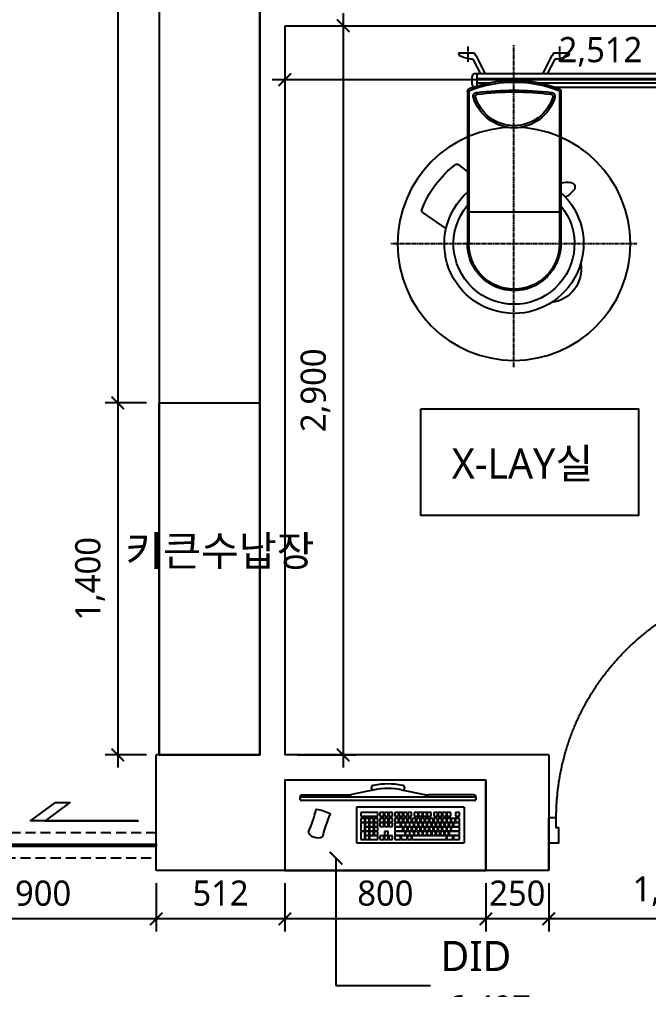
# Model space of a CAD drawing. Header units: metres. Extents: x 11578468 to 47831421, y -58341524 to -14256839.
# Drawn here: x 23879510 to 23882013, y -29089526 to -29085667 of the extents above; entities that cross this region are included whole.
import ezdxf

# ---------------------------------------------------------------- set-up
doc = ezdxf.new("R2010")
doc.units = ezdxf.units.M
doc.header["$LTSCALE"] = 50
doc.header["$MEASUREMENT"] = 0
for name, pattern in [('CENTER2', [28.575, 19.05, -3.175, 3.175, -3.175]), ('CENTERX2', [4, 2.5, -0.5, 0.5, -0.5]), ('DH-HID2', [1.2, 0.8, -0.4])]:
    doc.linetypes.add(name, pattern=pattern)
doc.layers.get('0').update_dxf_attribs({"linetype": 'CONTINUOUS'})
doc.layers.get('DEFPOINTS').update_dxf_attribs({"linetype": 'CONTINUOUS'})
for name, color, linetype in [('CO-DOOR', 8, 'CONTINUOUS'), ('TEX', 7, 'CONTINUOUS'), ('wall', 3, 'CONTINUOUS'), ('WIN', 4, 'CONTINUOUS'), ('家具', 251, 'CONTINUOUS'), ('가구', 6, 'CONTINUOUS')]:
    doc.layers.add(name, color=color, linetype=linetype)
doc.layers.add('wall2', color=3, linetype='CONTINUOUS', lineweight=25)
doc.styles.add('HY 울릉도 L', font='malgun.ttf')
doc.styles.add('JT1', font='malgun.ttf')
doc.dimstyles.new('사본 50', dxfattribs={"dimscale": 50, "dimtxt": 2, "dimasz": 1, "dimexe": 1, "dimexo": 1, "dimgap": 1, "dimtad": 1, "dimdec": 0, "dimrnd": 0.05, "dimdsep": 46, "dimlunit": 6, "dimtxsty": 'HY 울릉도 L', "dimblk": 'ARCHTICK', "dimcen": 2.5, "dimdle": 1, "dimclrd": 133, "dimclre": 133, "dimclrt": 30, "dimadec": 0, "dimazin": 0, "dimtfac": 1, "dimtdec": 0, "dimtix": 1, "dimtmove": 2, "dimatfit": 3, "dimldrblk": 'ARCHTICK', "dimfxl": 1, "dimlwd": -1, "dimlwe": -1, "dimarcsym": 0})

# ---------------------------------------------------------------- blocks, each defined once
blk = doc.blocks.new('CT机')
at = {"layer": '家具', "color": 8, "linetype": 'CENTERX2', "ltscale": 0.01}
for p, q in [((10140.4, 1063.6), (10140.4, 2486.8)), ((9937.4, 2413), (9937.4, 2480.3)), ((10343.3, 2413), (10343.3, 2480.3)), ((9595.3, 1608.1), (10684.3, 1608.1))]:
    blk.add_line(p, q, dxfattribs=at)
at = {"layer": '家具'}
for p, q in [((9895.5, 2450.6), (9965.4, 2450.6)), ((9895.5, 2450.6), (9901.5, 2439.1)), ((9965.4, 2450.6), (9971, 2439.7)), ((10309.7, 2439.7), (10315.3, 2450.6)), ((10315.3, 2450.6), (10385.2, 2450.6)), ((10379.2, 2439.1), (10385.2, 2450.6)), ((9961, 2421.3), (9993.2, 2359.2)), ((9971, 2439.7), (9971.1, 2439.7)), ((10012.9, 2359.2), (9971.1, 2439.7)), ((10309.6, 2439.7), (10267.8, 2359.2)), ((10287.5, 2359.2), (10319.7, 2421.3)), ((10309.6, 2439.7), (10309.7, 2439.7)), ((8723.7, 2003.3), (8892, 2399.9)), ((9207.7, 2359.2), (10318, 2359.2)), ((10305.2, 2359.2), (10305.2, 2305.5)), ((10305.2, 2320.1), (10249, 2320.1)), ((9957.4, 2299.8), (9300.3, 2299.8)), ((9933.3, 2281.3), (9933.3, 1608.1)), ((10346.4, 2281.3), (10346.4, 1608.1)), ((9370.4, 2196.8), (9202, 1800.2)), ((10346.3, 1928.3), (10385, 1958.8)), ((9939.5, 1748.1), (10340.2, 1748.1)), ((10544.5, 1747.1), (10439.8, 1674.7))]:
    blk.add_line(p, q, dxfattribs=at)
at = {"layer": '家具', "color": 251}
for p, q in [((10305.2, 2338.9), (9243.7, 2338.9)), ((10030.7, 2320.1), (9272.7, 2320.1)), ((9939.5, 2281.3), (9939.5, 1608.1)), ((10340.2, 2281.3), (10340.2, 1608.1))]:
    blk.add_line(p, q, dxfattribs=at)
at = {"layer": '家具'}
for centre, major_axis, start_param, end_param in [((8933, 2382.5), (-31.5, -31.5), 3.926034, 5.096361), ((8930, 1824.4), (-426.1, -426.1), 3.129187, 3.921943), ((9905.9, 2441.3), (-3.5, -3.5), -0.306742, 0.410644), ((9976.6, 2621), (-140, 140), 1.981441, 2.25755), ((9956.6, 2419), (-3.5, -3.5), 2.834851, 3.828347), ((10324.1, 2419), (-3.5, 3.5), 5.596431, 6.589927), ((10304.1, 2621), (-140, -140), 0.884042, 1.160152), ((10374.8, 2441.3), (-3.5, 3.5), 2.730948, 3.448334), ((9004.8, 2339), (-34, 34), 5.808719, 6.728091), ((9066.7, 2146.2), (-177.2, -177.2), 3.758531, 4.237682), ((9026.3, 2051.3), (-248.7, 248.7), 4.931336, 5.261387), ((10317.9, 2354.6), (-3.24, -3.24), 2.672465, 3.900286), ((9066.6, 2146.3), (-177.2, 177.2), 4.384245, 4.863395), ((10139.8, 1782.8), (-387.7, -387.7), 3.563968, 4.300302), ((10226.9, 2329.5), (-70, -70), 2.084765, 2.627624), ((9947.5, 2281.3), (-10.1, 10.1), 6.065564, 7.070619), ((9976.8, 2260.2), (-12.4, 12.4), 5.623702, 7.354527), ((10139.8, 845), (-1019.7, -1019.7), 3.812134, 4.041848), ((10139.8, 984.2), (-916, -916), 3.800644, 4.053337), ((10302.9, 2260.2), (-12.4, 12.4), 3.641048, 5.371872), ((10318.5, 2304), (-2.8, -2.8), 1.411055, 2.084755), ((10332.1, 2281.3), (-10.1, 10.1), 3.924955, 5.329229), ((9248.3, 2235.7), (-34, -34), 1.893836, 2.813207), ((9329.4, 2214.2), (-31.5, -31.5), 1.954769, 3.125097), ((10139.8, 2308.1), (-132.6, 132.6), 1.071298, 3.641091), ((9977.7, 2260.3), (-6.4, -6.4), 4.053337, 5.784262), ((10139.8, 2308), (-125.9, 125.9), 1.071873, 3.640516), ((10301.9, 2260.3), (-6.4, 6.4), 3.640516, 5.371441), ((9040.1, 2083.7), (-117.9, -117.9), -1.125128, 1.893073), ((10140.4, 1608.1), (-364, 364), 0.785398, 7.068583), ((8764.6, 1985.9), (-31.5, -31.5), -1.186824, 0.286236), ((9863.5, 4023.4), (-1668.4, 1668.4), 1.861532, 2.048005), ((10391.1, 1950.8), (-7.07, 7.07), 4.865147, 6.152286), ((10139.8, 1608.1), (-307.6, 307.6), 4.280378, 4.865147), ((9890.2, 1858.9), (-13.7, 13.7), 0.268823, 1.052289), ((9889.5, 1857.3), (-12.9, -12.9), -0.595835, 0.009098), ((9894.9, 1854), (-18.4, -18.4), 4.175297, 4.905165), ((10026.7, 1985), (-145.5, -145.5), -0.031593, 0.193767), ((9904.6, 1783.2), (-68.8, -68.8), 3.627228, 4.093164), ((10140.4, 1608.1), (-297.7, -77.7), -1.088128, 3.723453), ((9161.1, 1817.6), (-31.5, -31.5), 0.481709, 1.954769), ((10140.4, 1608.1), (-189, -189), -1.470299, 3.047153), ((10538.5, 1755.2), (-7.07, 7.07), 2.99324, 4.280378), ((10139.8, 1608.1), (-146, 146), 0.785398, 3.926991), ((9992.5, 1497), (-105.6, 105.6), 0.622062, 2.23845)]:
    blk.add_ellipse(centre, major_axis=major_axis, ratio=1, start_param=start_param, end_param=end_param, dxfattribs=at)
at = {"layer": '家具', "color": 251}
for centre, major_axis, start_param, end_param in [((10139.8, 1781.2), (-383.2, -383.2), 3.685255, 4.168727), ((9944.6, 2281.3), (-3.59, 3.59), 5.868761, 7.068207), ((10142.2, 1772.9), (-389.3, -389.3), 4.169327, 4.297818), ((10137.5, 1772.9), (-389.3, 389.3), 5.126958, 5.255453), ((10335.1, 2281.3), (-3.59, -3.59), 2.356571, 3.556017), ((10139.8, 1608.1), (-141.7, -141.7), -0.785398, 2.356194)]:
    blk.add_ellipse(centre, major_axis=major_axis, ratio=1, start_param=start_param, end_param=end_param, dxfattribs=at)
at = {"layer": '家具'}
for points, knots in [([(8959.5, 2355.1), (8951.9, 2333.7), (8937.6, 2293.4), (8917.3, 2236.2), (8899.4, 2185.6), (8888.1, 2154), (8882.9, 2139.3)], [0, 0, 0, 0, 68.626498, 129.641678, 183.841932, 231.31563, 231.31563, 231.31563, 231.31563]), ([(8801.3, 2186.2), (8802.3, 2189.2), (8804.4, 2195.3), (8807.3, 2200.9), (8808.8, 2203.8)], [0, 0, 0, 0, 9.665258, 19.331666, 19.331666, 19.331666, 19.331666]), ([(9189.3, 2009.2), (9196.3, 2023.3), (9211.3, 2053.5), (9235.3, 2101.8), (9262.3, 2156), (9281.3, 2194.2), (9291.3, 2214.2)], [0, 0, 0, 0, 47.690633, 102.195027, 163.378696, 231.31563, 231.31563, 231.31563, 231.31563])]:
    blk.add_open_spline(points, degree=3, knots=knots, dxfattribs=at)
blk = doc.blocks.new('374982739')
for p, q in [((23848116.6, -29101169.4), (23848116.6, -29101169.4)), ((23848116.6, -29101169.4), (23848125.6, -29101169.4)), ((23848107.6, -29101178.4), (23848107.6, -29101356.3)), ((23848130.1, -29101173.9), (23848130.1, -29101864.9)), ((23848156.4, -29101216.2), (23848298.1, -29101216.2)), ((23848156.4, -29101216.2), (23848156.4, -29101644.8)), ((23848177.1, -29101235.2), (23848177.1, -29101250.4)), ((23848192.2, -29101235.2), (23848177.1, -29101235.2)), ((23848192.2, -29101250.4), (23848192.2, -29101235.2)), ((23848200.9, -29101235.2), (23848200.9, -29101250.4)), ((23848216, -29101235.2), (23848200.9, -29101235.2)), ((23848216, -29101250.4), (23848216, -29101235.2)), ((23848218.2, -29101235.2), (23848218.2, -29101259)), ((23848233.3, -29101235.2), (23848218.2, -29101235.2)), ((23848233.3, -29101259), (23848233.3, -29101235.2)), ((23848235.5, -29101235.2), (23848235.5, -29101267.7)), ((23848250.7, -29101235.2), (23848235.5, -29101235.2)), ((23848250.7, -29101267.7), (23848250.7, -29101235.2)), ((23848252.8, -29101235.2), (23848252.8, -29101276.4)), ((23848268, -29101235.2), (23848252.8, -29101235.2)), ((23848268, -29101276.4), (23848268, -29101235.2)), ((23848270.1, -29101235.2), (23848270.1, -29101259)), ((23848285.3, -29101235.2), (23848270.1, -29101235.2)), ((23848285.3, -29101259), (23848285.3, -29101235.2)), ((23848298.1, -29101644.8), (23848298.1, -29101216.2)), ((23848177.1, -29101250.4), (23848192.2, -29101250.4)), ((23848177.1, -29101269.9), (23848177.1, -29101285)), ((23848192.2, -29101269.9), (23848177.1, -29101269.9)), ((23848177.1, -29101285), (23848192.2, -29101285)), ((23848192.2, -29101285), (23848192.2, -29101269.9)), ((23848200.9, -29101250.4), (23848216, -29101250.4)), ((23848216, -29101252.6), (23848200.9, -29101252.6)), ((23848200.9, -29101252.6), (23848200.9, -29101267.7)), ((23848200.9, -29101267.7), (23848216, -29101267.7)), ((23848216, -29101269.9), (23848200.9, -29101269.9)), ((23848200.9, -29101269.9), (23848200.9, -29101285)), ((23848200.9, -29101285), (23848216, -29101285)), ((23848216, -29101267.7), (23848216, -29101252.6)), ((23848216, -29101285), (23848216, -29101269.9)), ((23848218.2, -29101259), (23848233.3, -29101259)), ((23848218.2, -29101261.2), (23848218.2, -29101276.4)), ((23848233.3, -29101261.2), (23848218.2, -29101261.2)), ((23848218.2, -29101276.4), (23848233.3, -29101276.4)), ((23848218.2, -29101278.5), (23848218.2, -29101293.7)), ((23848233.3, -29101278.5), (23848218.2, -29101278.5)), ((23848233.3, -29101276.4), (23848233.3, -29101261.2)), ((23848233.3, -29101293.7), (23848233.3, -29101278.5)), ((23848235.5, -29101267.7), (23848250.7, -29101267.7)), ((23848235.5, -29101269.9), (23848235.5, -29101285)), ((23848250.7, -29101269.9), (23848235.5, -29101269.9)), ((23848235.5, -29101285), (23848250.7, -29101285)), ((23848250.7, -29101285), (23848250.7, -29101269.9)), ((23848252.8, -29101276.4), (23848268, -29101276.4)), ((23848252.8, -29101278.5), (23848252.8, -29101293.7)), ((23848268, -29101278.5), (23848252.8, -29101278.5)), ((23848268, -29101293.7), (23848268, -29101278.5)), ((23848270.1, -29101259), (23848285.3, -29101259)), ((23848270.1, -29101261.2), (23848270.1, -29101285)), ((23848285.3, -29101261.2), (23848270.1, -29101261.2)), ((23848270.1, -29101285), (23848285.3, -29101285)), ((23848285.3, -29101285), (23848285.3, -29101261.2)), ((23848177.1, -29101287.2), (23848177.1, -29101302.3)), ((23848192.2, -29101287.2), (23848177.1, -29101287.2)), ((23848177.1, -29101302.3), (23848192.2, -29101302.3)), ((23848177.1, -29101304.5), (23848177.1, -29101319.6)), ((23848192.2, -29101304.5), (23848177.1, -29101304.5)), ((23848177.1, -29101319.6), (23848192.2, -29101319.6)), ((23848177.1, -29101321.8), (23848177.1, -29101337)), ((23848192.2, -29101321.8), (23848177.1, -29101321.8)), ((23848192.2, -29101302.3), (23848192.2, -29101287.2)), ((23848192.2, -29101319.6), (23848192.2, -29101304.5)), ((23848192.2, -29101337), (23848192.2, -29101321.8)), ((23848200.9, -29101287.2), (23848200.9, -29101302.3)), ((23848216, -29101287.2), (23848200.9, -29101287.2)), ((23848200.9, -29101302.3), (23848216, -29101302.3)), ((23848216, -29101304.5), (23848200.9, -29101304.5)), ((23848200.9, -29101304.5), (23848200.9, -29101319.6)), ((23848200.9, -29101319.6), (23848216, -29101319.6)), ((23848216, -29101321.8), (23848200.9, -29101321.8)), ((23848200.9, -29101321.8), (23848200.9, -29101337)), ((23848216, -29101302.3), (23848216, -29101287.2)), ((23848216, -29101319.6), (23848216, -29101304.5)), ((23848216, -29101337), (23848216, -29101321.8)), ((23848218.2, -29101293.7), (23848233.3, -29101293.7)), ((23848218.2, -29101295.8), (23848218.2, -29101311)), ((23848233.3, -29101295.8), (23848218.2, -29101295.8)), ((23848218.2, -29101311), (23848233.3, -29101311)), ((23848218.2, -29101313.2), (23848218.2, -29101328.3)), ((23848233.3, -29101313.2), (23848218.2, -29101313.2)), ((23848233.3, -29101311), (23848233.3, -29101295.8)), ((23848233.3, -29101328.3), (23848233.3, -29101313.2)), ((23848235.5, -29101287.2), (23848235.5, -29101302.3)), ((23848250.7, -29101287.2), (23848235.5, -29101287.2)), ((23848235.5, -29101302.3), (23848250.7, -29101302.3)), ((23848250.7, -29101304.5), (23848235.5, -29101304.5)), ((23848235.5, -29101304.5), (23848235.5, -29101319.6)), ((23848235.5, -29101319.6), (23848250.7, -29101319.6)), ((23848250.7, -29101321.8), (23848235.5, -29101321.8)), ((23848235.5, -29101321.8), (23848235.5, -29101337)), ((23848250.7, -29101302.3), (23848250.7, -29101287.2)), ((23848250.7, -29101319.6), (23848250.7, -29101304.5)), ((23848250.7, -29101337), (23848250.7, -29101321.8)), ((23848252.8, -29101293.7), (23848268, -29101293.7)), ((23848252.8, -29101295.8), (23848252.8, -29101311)), ((23848268, -29101295.8), (23848252.8, -29101295.8)), ((23848252.8, -29101311), (23848268, -29101311)), ((23848252.8, -29101313.2), (23848252.8, -29101328.3)), ((23848268, -29101313.2), (23848252.8, -29101313.2)), ((23848268, -29101311), (23848268, -29101295.8)), ((23848268, -29101328.3), (23848268, -29101313.2)), ((23848270.1, -29101287.2), (23848270.1, -29101423.5)), ((23848285.3, -29101287.2), (23848270.1, -29101287.2)), ((23848285.3, -29101423.5), (23848285.3, -29101287.2)), ((23848177.1, -29101337), (23848192.2, -29101337)), ((23848177.1, -29101347.8), (23848177.1, -29101362.9)), ((23848192.2, -29101347.8), (23848177.1, -29101347.8)), ((23848177.1, -29101362.9), (23848192.2, -29101362.9)), ((23848192.2, -29101362.9), (23848192.2, -29101347.8)), ((23848200.9, -29101337), (23848216, -29101337)), ((23848200.9, -29101339.1), (23848200.9, -29101354.3)), ((23848216, -29101339.1), (23848200.9, -29101339.1)), ((23848200.9, -29101354.3), (23848216, -29101354.3)), ((23848200.9, -29101356.4), (23848200.9, -29101371.6)), ((23848216, -29101356.4), (23848200.9, -29101356.4)), ((23848216, -29101354.3), (23848216, -29101339.1)), ((23848216, -29101371.6), (23848216, -29101356.4)), ((23848218.2, -29101328.3), (23848233.3, -29101328.3)), ((23848218.2, -29101330.5), (23848218.2, -29101345.6)), ((23848233.3, -29101330.5), (23848218.2, -29101330.5)), ((23848218.2, -29101345.6), (23848233.3, -29101345.6)), ((23848233.3, -29101347.8), (23848218.2, -29101347.8)), ((23848218.2, -29101347.8), (23848218.2, -29101362.9)), ((23848218.2, -29101362.9), (23848233.3, -29101362.9)), ((23848233.3, -29101345.6), (23848233.3, -29101330.5)), ((23848233.3, -29101362.9), (23848233.3, -29101347.8)), ((23848235.5, -29101337), (23848250.7, -29101337)), ((23848235.5, -29101339.1), (23848235.5, -29101354.3)), ((23848250.7, -29101339.1), (23848235.5, -29101339.1)), ((23848235.5, -29101354.3), (23848250.7, -29101354.3)), ((23848235.5, -29101356.4), (23848235.5, -29101371.6)), ((23848250.7, -29101356.4), (23848235.5, -29101356.4)), ((23848250.7, -29101354.3), (23848250.7, -29101339.1)), ((23848250.7, -29101371.6), (23848250.7, -29101356.4)), ((23848252.8, -29101328.3), (23848268, -29101328.3)), ((23848252.8, -29101330.5), (23848252.8, -29101345.6)), ((23848268, -29101330.5), (23848252.8, -29101330.5)), ((23848252.8, -29101345.6), (23848268, -29101345.6)), ((23848252.8, -29101347.8), (23848252.8, -29101362.9)), ((23848268, -29101347.8), (23848252.8, -29101347.8)), ((23848252.8, -29101362.9), (23848268, -29101362.9)), ((23848268, -29101345.6), (23848268, -29101330.5)), ((23848268, -29101362.9), (23848268, -29101347.8)), ((23848087.2, -29101465.3), (23848105.8, -29101374.3)), ((23848177.1, -29101365.1), (23848177.1, -29101380.3)), ((23848192.2, -29101365.1), (23848177.1, -29101365.1)), ((23848177.1, -29101380.3), (23848192.2, -29101380.3)), ((23848192.2, -29101382.4), (23848177.1, -29101382.4)), ((23848177.1, -29101382.4), (23848177.1, -29101397.6)), ((23848177.1, -29101397.6), (23848192.2, -29101397.6)), ((23848177.1, -29101399.7), (23848177.1, -29101414.9)), ((23848192.2, -29101399.7), (23848177.1, -29101399.7)), ((23848192.2, -29101380.3), (23848192.2, -29101365.1)), ((23848192.2, -29101397.6), (23848192.2, -29101382.4)), ((23848192.2, -29101414.9), (23848192.2, -29101399.7)), ((23848200.9, -29101371.6), (23848216, -29101371.6)), ((23848200.9, -29101373.8), (23848200.9, -29101388.9)), ((23848216, -29101373.8), (23848200.9, -29101373.8)), ((23848200.9, -29101388.9), (23848216, -29101388.9)), ((23848200.9, -29101391.1), (23848200.9, -29101406.2)), ((23848216, -29101391.1), (23848200.9, -29101391.1)), ((23848216, -29101388.9), (23848216, -29101373.8)), ((23848216, -29101406.2), (23848216, -29101391.1)), ((23848218.2, -29101365.1), (23848218.2, -29101380.3)), ((23848233.3, -29101365.1), (23848218.2, -29101365.1)), ((23848218.2, -29101380.3), (23848233.3, -29101380.3)), ((23848233.3, -29101382.4), (23848218.2, -29101382.4)), ((23848218.2, -29101382.4), (23848218.2, -29101397.6)), ((23848218.2, -29101397.6), (23848233.3, -29101397.6)), ((23848218.2, -29101399.7), (23848218.2, -29101414.9)), ((23848233.3, -29101399.7), (23848218.2, -29101399.7)), ((23848233.3, -29101380.3), (23848233.3, -29101365.1)), ((23848233.3, -29101397.6), (23848233.3, -29101382.4)), ((23848233.3, -29101414.9), (23848233.3, -29101399.7)), ((23848235.5, -29101371.6), (23848250.7, -29101371.6)), ((23848235.5, -29101373.8), (23848235.5, -29101388.9)), ((23848250.7, -29101373.8), (23848235.5, -29101373.8)), ((23848235.5, -29101388.9), (23848250.7, -29101388.9)), ((23848250.7, -29101391.1), (23848235.5, -29101391.1)), ((23848235.5, -29101391.1), (23848235.5, -29101406.2)), ((23848250.7, -29101388.9), (23848250.7, -29101373.8)), ((23848250.7, -29101406.2), (23848250.7, -29101391.1)), ((23848252.8, -29101365.1), (23848252.8, -29101380.3)), ((23848268, -29101365.1), (23848252.8, -29101365.1)), ((23848252.8, -29101380.3), (23848268, -29101380.3)), ((23848252.8, -29101382.4), (23848252.8, -29101397.6)), ((23848268, -29101382.4), (23848252.8, -29101382.4)), ((23848252.8, -29101397.6), (23848268, -29101397.6)), ((23848268, -29101399.7), (23848252.8, -29101399.7)), ((23848252.8, -29101399.7), (23848252.8, -29101414.9)), ((23848268, -29101380.3), (23848268, -29101365.1)), ((23848268, -29101397.6), (23848268, -29101382.4)), ((23848268, -29101414.9), (23848268, -29101399.7)), ((23848177.1, -29101414.9), (23848192.2, -29101414.9)), ((23848177.1, -29101425.7), (23848177.1, -29101440.9)), ((23848192.2, -29101425.7), (23848177.1, -29101425.7)), ((23848177.1, -29101440.9), (23848192.2, -29101440.9)), ((23848192.2, -29101440.9), (23848192.2, -29101425.7)), ((23848200.9, -29101406.2), (23848216, -29101406.2)), ((23848216, -29101408.4), (23848200.9, -29101408.4)), ((23848200.9, -29101408.4), (23848200.9, -29101423.5)), ((23848200.9, -29101423.5), (23848216, -29101423.5)), ((23848216, -29101425.7), (23848200.9, -29101425.7)), ((23848200.9, -29101425.7), (23848200.9, -29101440.9)), ((23848200.9, -29101440.9), (23848216, -29101440.9)), ((23848216, -29101423.5), (23848216, -29101408.4)), ((23848216, -29101440.9), (23848216, -29101425.7)), ((23848218.2, -29101414.9), (23848233.3, -29101414.9)), ((23848218.2, -29101417), (23848218.2, -29101432.2)), ((23848233.3, -29101417), (23848218.2, -29101417)), ((23848233.3, -29101432.2), (23848218.2, -29101432.2)), ((23848218.2, -29101434.4), (23848218.2, -29101449.5)), ((23848218.2, -29101434.4), (23848233.3, -29101434.4)), ((23848233.3, -29101432.2), (23848233.3, -29101417)), ((23848233.3, -29101449.5), (23848233.3, -29101434.4)), ((23848235.5, -29101406.2), (23848250.7, -29101406.2)), ((23848235.5, -29101408.4), (23848235.5, -29101423.5)), ((23848250.7, -29101408.4), (23848235.5, -29101408.4)), ((23848235.5, -29101423.5), (23848250.7, -29101423.5)), ((23848250.7, -29101425.7), (23848235.5, -29101425.7)), ((23848235.5, -29101425.7), (23848235.5, -29101440.9)), ((23848235.5, -29101440.9), (23848250.7, -29101440.9)), ((23848250.7, -29101423.5), (23848250.7, -29101408.4)), ((23848250.7, -29101440.9), (23848250.7, -29101425.7)), ((23848252.8, -29101414.9), (23848268, -29101414.9)), ((23848252.8, -29101417), (23848252.8, -29101432.2)), ((23848268, -29101417), (23848252.8, -29101417)), ((23848268, -29101432.2), (23848252.8, -29101432.2)), ((23848252.8, -29101434.4), (23848252.8, -29101449.5)), ((23848252.8, -29101434.4), (23848268, -29101434.4)), ((23848268, -29101432.2), (23848268, -29101417)), ((23848268, -29101449.5), (23848268, -29101434.4)), ((23848285.3, -29101423.5), (23848270.1, -29101423.5)), ((23848285.3, -29101425.7), (23848270.1, -29101425.7)), ((23848270.1, -29101425.7), (23848270.1, -29101440.9)), ((23848285.3, -29101440.9), (23848270.1, -29101440.9)), ((23848285.3, -29101440.9), (23848285.3, -29101425.7)), ((23848177.1, -29101443), (23848177.1, -29101458.2)), ((23848192.2, -29101443), (23848177.1, -29101443)), ((23848177.1, -29101458.2), (23848192.2, -29101458.2)), ((23848177.1, -29101460.3), (23848177.1, -29101475.5)), ((23848192.2, -29101460.3), (23848177.1, -29101460.3)), ((23848177.1, -29101475.5), (23848192.2, -29101475.5)), ((23848177.1, -29101477.6), (23848177.1, -29101492.8)), ((23848192.2, -29101477.6), (23848177.1, -29101477.6)), ((23848192.2, -29101458.2), (23848192.2, -29101443)), ((23848192.2, -29101475.5), (23848192.2, -29101460.3)), ((23848192.2, -29101492.8), (23848192.2, -29101477.6)), ((23848216, -29101443), (23848200.9, -29101443)), ((23848200.9, -29101443), (23848200.9, -29101458.2)), ((23848200.9, -29101458.2), (23848216, -29101458.2)), ((23848216, -29101460.3), (23848200.9, -29101460.3)), ((23848200.9, -29101460.3), (23848200.9, -29101475.5)), ((23848200.9, -29101475.5), (23848216, -29101475.5)), ((23848200.9, -29101477.6), (23848200.9, -29101492.8)), ((23848216, -29101477.6), (23848200.9, -29101477.6)), ((23848216, -29101458.2), (23848216, -29101443)), ((23848216, -29101475.5), (23848216, -29101460.3)), ((23848216, -29101492.8), (23848216, -29101477.6)), ((23848218.2, -29101449.5), (23848233.3, -29101449.5)), ((23848218.2, -29101451.7), (23848218.2, -29101466.8)), ((23848218.2, -29101451.7), (23848233.3, -29101451.7)), ((23848218.2, -29101466.8), (23848233.3, -29101466.8)), ((23848218.2, -29101469), (23848218.2, -29101492.8)), ((23848233.3, -29101469), (23848218.2, -29101469)), ((23848233.3, -29101466.8), (23848233.3, -29101451.7)), ((23848233.3, -29101492.8), (23848233.3, -29101469)), ((23848235.5, -29101443), (23848235.5, -29101458.2)), ((23848250.7, -29101443), (23848235.5, -29101443)), ((23848235.5, -29101458.2), (23848250.7, -29101458.2)), ((23848235.5, -29101460.3), (23848235.5, -29101492.8)), ((23848250.7, -29101460.3), (23848235.5, -29101460.3)), ((23848250.7, -29101458.2), (23848250.7, -29101443)), ((23848250.7, -29101492.8), (23848250.7, -29101460.3)), ((23848252.8, -29101449.5), (23848268, -29101449.5)), ((23848252.8, -29101451.7), (23848252.8, -29101492.8)), ((23848268, -29101451.7), (23848252.8, -29101451.7)), ((23848268, -29101492.8), (23848268, -29101451.7)), ((23848270.1, -29101443), (23848270.1, -29101466.8)), ((23848285.3, -29101443), (23848270.1, -29101443)), ((23848270.1, -29101466.8), (23848285.3, -29101466.8)), ((23848270.1, -29101469), (23848270.1, -29101492.8)), ((23848285.3, -29101469), (23848270.1, -29101469)), ((23848285.3, -29101466.8), (23848285.3, -29101443)), ((23848285.3, -29101492.8), (23848285.3, -29101469)), ((23848177.1, -29101492.8), (23848192.2, -29101492.8)), ((23848177.1, -29101501.5), (23848177.1, -29101516.6)), ((23848192.2, -29101501.5), (23848177.1, -29101501.5)), ((23848177.1, -29101516.6), (23848192.2, -29101516.6)), ((23848192.2, -29101516.6), (23848192.2, -29101501.5)), ((23848200.9, -29101492.8), (23848216, -29101492.8)), ((23848216, -29101501.5), (23848200.9, -29101501.5)), ((23848200.9, -29101501.5), (23848200.9, -29101516.6)), ((23848200.9, -29101516.6), (23848216, -29101516.6)), ((23848216, -29101516.6), (23848216, -29101501.5)), ((23848218.2, -29101492.8), (23848233.3, -29101492.8)), ((23848218.2, -29101501.5), (23848218.2, -29101516.6)), ((23848233.3, -29101501.5), (23848218.2, -29101501.5)), ((23848218.2, -29101516.6), (23848233.3, -29101516.6)), ((23848233.3, -29101516.6), (23848233.3, -29101501.5)), ((23848235.5, -29101492.8), (23848250.7, -29101492.8)), ((23848252.8, -29101492.8), (23848268, -29101492.8)), ((23848270.1, -29101492.8), (23848285.3, -29101492.8)), ((23848270.1, -29101501.5), (23848270.1, -29101516.6)), ((23848285.3, -29101501.5), (23848270.1, -29101501.5)), ((23848270.1, -29101516.6), (23848285.3, -29101516.6)), ((23848285.3, -29101516.6), (23848285.3, -29101501.5)), ((23848177.1, -29101518.8), (23848177.1, -29101533.9)), ((23848192.2, -29101518.8), (23848177.1, -29101518.8)), ((23848177.1, -29101533.9), (23848192.2, -29101533.9)), ((23848177.1, -29101536.1), (23848177.1, -29101551.2)), ((23848192.2, -29101536.1), (23848177.1, -29101536.1)), ((23848177.1, -29101551.2), (23848192.2, -29101551.2)), ((23848192.2, -29101533.9), (23848192.2, -29101518.8)), ((23848192.2, -29101551.2), (23848192.2, -29101536.1)), ((23848216, -29101518.8), (23848200.9, -29101518.8)), ((23848200.9, -29101518.8), (23848200.9, -29101533.9)), ((23848200.9, -29101533.9), (23848216, -29101533.9)), ((23848200.9, -29101536.1), (23848200.9, -29101551.2)), ((23848216, -29101536.1), (23848200.9, -29101536.1)), ((23848200.9, -29101551.2), (23848216, -29101551.2)), ((23848216, -29101533.9), (23848216, -29101518.8)), ((23848216, -29101551.2), (23848216, -29101536.1)), ((23848218.2, -29101518.8), (23848218.2, -29101533.9)), ((23848233.3, -29101518.8), (23848218.2, -29101518.8)), ((23848218.2, -29101533.9), (23848233.3, -29101533.9)), ((23848218.2, -29101536.1), (23848218.2, -29101551.2)), ((23848233.3, -29101536.1), (23848218.2, -29101536.1)), ((23848218.2, -29101551.2), (23848233.3, -29101551.2)), ((23848233.3, -29101533.9), (23848233.3, -29101518.8)), ((23848233.3, -29101551.2), (23848233.3, -29101536.1)), ((23848252.8, -29101518.8), (23848252.8, -29101533.9)), ((23848268, -29101518.8), (23848252.8, -29101518.8)), ((23848252.8, -29101533.9), (23848268, -29101533.9)), ((23848268, -29101533.9), (23848268, -29101518.8)), ((23848285.3, -29101518.8), (23848270.1, -29101518.8)), ((23848270.1, -29101518.8), (23848270.1, -29101533.9)), ((23848270.1, -29101533.9), (23848285.3, -29101533.9)), ((23848270.1, -29101536.1), (23848270.1, -29101551.2)), ((23848285.3, -29101536.1), (23848270.1, -29101536.1)), ((23848270.1, -29101551.2), (23848285.3, -29101551.2)), ((23848285.3, -29101533.9), (23848285.3, -29101518.8)), ((23848285.3, -29101551.2), (23848285.3, -29101536.1)), ((23848177.1, -29101559.9), (23848177.1, -29101627)), ((23848192.2, -29101559.9), (23848177.1, -29101559.9)), ((23848192.2, -29101627), (23848192.2, -29101559.9)), ((23848216, -29101559.9), (23848200.9, -29101559.9)), ((23848200.9, -29101559.9), (23848200.9, -29101575)), ((23848200.9, -29101575), (23848216, -29101575)), ((23848200.9, -29101577.2), (23848200.9, -29101592.4)), ((23848216, -29101577.2), (23848200.9, -29101577.2)), ((23848200.9, -29101592.4), (23848216, -29101592.4)), ((23848216, -29101594.5), (23848200.9, -29101594.5)), ((23848200.9, -29101594.5), (23848200.9, -29101609.7)), ((23848216, -29101575), (23848216, -29101559.9)), ((23848216, -29101592.4), (23848216, -29101577.2)), ((23848216, -29101609.7), (23848216, -29101594.5)), ((23848218.2, -29101559.9), (23848218.2, -29101575)), ((23848233.3, -29101559.9), (23848218.2, -29101559.9)), ((23848218.2, -29101575), (23848233.3, -29101575)), ((23848218.2, -29101577.2), (23848218.2, -29101592.4)), ((23848233.3, -29101577.2), (23848218.2, -29101577.2)), ((23848218.2, -29101592.4), (23848233.3, -29101592.4)), ((23848218.2, -29101594.5), (23848218.2, -29101609.7)), ((23848233.3, -29101594.5), (23848218.2, -29101594.5)), ((23848233.3, -29101575), (23848233.3, -29101559.9)), ((23848233.3, -29101592.4), (23848233.3, -29101577.2)), ((23848233.3, -29101609.7), (23848233.3, -29101594.5)), ((23848235.5, -29101559.9), (23848235.5, -29101575)), ((23848250.7, -29101559.9), (23848235.5, -29101559.9)), ((23848235.5, -29101575), (23848250.7, -29101575)), ((23848235.5, -29101577.2), (23848235.5, -29101592.4)), ((23848250.7, -29101577.2), (23848235.5, -29101577.2)), ((23848235.5, -29101592.4), (23848250.7, -29101592.4)), ((23848250.7, -29101594.5), (23848235.5, -29101594.5)), ((23848235.5, -29101594.5), (23848235.5, -29101609.7)), ((23848250.7, -29101575), (23848250.7, -29101559.9)), ((23848250.7, -29101592.4), (23848250.7, -29101577.2)), ((23848250.7, -29101609.7), (23848250.7, -29101594.5)), ((23848252.8, -29101559.9), (23848252.8, -29101575)), ((23848268, -29101559.9), (23848252.8, -29101559.9)), ((23848252.8, -29101575), (23848268, -29101575)), ((23848252.8, -29101577.2), (23848252.8, -29101592.4)), ((23848268, -29101577.2), (23848252.8, -29101577.2)), ((23848252.8, -29101592.4), (23848268, -29101592.4)), ((23848268, -29101594.5), (23848252.8, -29101594.5)), ((23848252.8, -29101594.5), (23848252.8, -29101609.7)), ((23848268, -29101575), (23848268, -29101559.9)), ((23848268, -29101592.4), (23848268, -29101577.2)), ((23848268, -29101609.7), (23848268, -29101594.5)), ((23848270.1, -29101559.9), (23848270.1, -29101592.4)), ((23848285.3, -29101559.9), (23848270.1, -29101559.9)), ((23848270.1, -29101592.4), (23848285.3, -29101592.4)), ((23848285.3, -29101594.5), (23848270.1, -29101594.5)), ((23848270.1, -29101594.5), (23848270.1, -29101609.7)), ((23848285.3, -29101592.4), (23848285.3, -29101559.9)), ((23848285.3, -29101609.7), (23848285.3, -29101594.5)), ((23848177.1, -29101627), (23848192.2, -29101627)), ((23848200.9, -29101609.7), (23848216, -29101609.7)), ((23848200.9, -29101611.8), (23848200.9, -29101627)), ((23848216, -29101611.8), (23848200.9, -29101611.8)), ((23848200.9, -29101627), (23848216, -29101627)), ((23848216, -29101627), (23848216, -29101611.8)), ((23848218.2, -29101609.7), (23848233.3, -29101609.7)), ((23848218.2, -29101611.8), (23848218.2, -29101627)), ((23848250.7, -29101611.8), (23848218.2, -29101611.8)), ((23848218.2, -29101627), (23848250.7, -29101627)), ((23848235.5, -29101609.7), (23848250.7, -29101609.7)), ((23848250.7, -29101627), (23848250.7, -29101611.8)), ((23848252.8, -29101609.7), (23848268, -29101609.7)), ((23848252.8, -29101611.8), (23848252.8, -29101627)), ((23848285.3, -29101611.8), (23848252.8, -29101611.8)), ((23848252.8, -29101627), (23848285.3, -29101627)), ((23848270.1, -29101609.7), (23848285.3, -29101609.7)), ((23848285.3, -29101627), (23848285.3, -29101611.8)), ((23848156.4, -29101644.8), (23848298.1, -29101644.8))]:
    blk.add_line(p, q)
blk.add_lwpolyline([(23848087.2, -29101573.5), (23848105.8, -29101664.4)])
blk.add_lwpolyline([(23848256, -29101836, 0.043661), (23848164.5, -29101805.2, -0.131652), (23848183.2, -29101749.7, 0.043661), (23848274.7, -29101780.5, -0.414214)], format="xyb", close=True)
for centre, radius, start, end in [((23848116.6, -29101178.4), 9, 90.0015, 180.0015), ((23848125.6, -29101173.9), 4.5, 0.0015, 90.0015), ((23848017.6, -29101356.3), 90, 348.4413, 0.0015), ((23848351.7, -29101519.4), 288, 168.4413, 191.5616), ((23848078.7, -29101461.7), 9.2, 0.0015, 180.0015), ((23848351.7, -29101519.4), 270, 168.4413, 191.5616), ((23848078.7, -29101577.1), 9.2, 180.0015, 0.0015), ((23848017.6, -29101682.5), 90, 0.0015, 11.5616), ((23848125.6, -29101864.9), 4.5, 270.0015, 0.0015)]:
    blk.add_arc(centre, radius, start, end)
at = {"layer": '家具', "color": 251, "true_color": 0x636466}
for p, q in [((23848116.6, -29101169.4), (23848116.6, -29101869.4)), ((23848107.6, -29101860.4), (23848107.6, -29101682.5)), ((23848116.6, -29101869.4), (23848116.6, -29101869.4)), ((23848125.6, -29101869.4), (23848116.6, -29101869.4))]:
    blk.add_line(p, q, dxfattribs=at)
blk.add_arc((23848116.6, -29101860.4), 9, 180.0015, 270.0015, dxfattribs=at)
blk = doc.blocks.new('_ArchTick')
at = {"color": 0, "linetype": 'ByBlock', "const_width": 0.15}
blk.add_lwpolyline([(-0.5, -0.5), (0.5, 0.5)], dxfattribs=at)
blk = doc.blocks.new('*D2042')
at = {"layer": 'DEFPOINTS', "color": 0}
for p in [(23880565.9, -29085692.3), (23883077.7, -29085692.3), (23883077.7, -29085906.8)]:
    blk.add_point(p, dxfattribs=at)
at = {"layer": '가구', "color": 133, "ltscale": 10}
for p, q in [((23880565.9, -29085742.3), (23880565.9, -29085956.8)), ((23883077.7, -29085742.3), (23883077.7, -29085956.8)), ((23880515.9, -29085906.8), (23883127.7, -29085906.8))]:
    blk.add_line(p, q, dxfattribs=at)
at = {"layer": '가구', "color": 133, "xscale": 50, "yscale": 50, "zscale": 50, "rotation": 180}
blk.add_blockref('_ArchTick', (23880565.9, -29085906.8), dxfattribs=at)
at = {"layer": '가구', "color": 133, "xscale": 50, "yscale": 50, "zscale": 50}
blk.add_blockref('_ArchTick', (23883077.7, -29085906.8), dxfattribs=at)
at = {"layer": '가구', "color": 30, "ltscale": 10, "insert": (23881821.8, -29085796.5), "char_height": 100, "attachment_point": 5, "style": 'HY 울릉도 L'}
blk.add_mtext('2,512', dxfattribs=at)
blk = doc.blocks.new('*D2043')
at = {"layer": 'DEFPOINTS', "color": 0}
for p in [(23880565.9, -29085692.3), (23880565.9, -29088592.3), (23880797.8, -29088592.3)]:
    blk.add_point(p, dxfattribs=at)
at = {"layer": '가구', "color": 133, "ltscale": 10}
for p, q in [((23880797.8, -29085642.3), (23880797.8, -29088642.3)), ((23880615.9, -29085692.3), (23880847.8, -29085692.3)), ((23880615.9, -29088592.3), (23880847.8, -29088592.3))]:
    blk.add_line(p, q, dxfattribs=at)
at = {"layer": '가구', "color": 133, "xscale": 50, "yscale": 50, "zscale": 50}
for p, rotation in [((23880797.8, -29085692.3), 90), ((23880797.8, -29088592.3), 270)]:
    blk.add_blockref('_ArchTick', p, dxfattribs=dict(at, rotation=rotation))
at = {"layer": '가구', "color": 30, "ltscale": 10, "insert": (23880687.8, -29087142.3), "char_height": 100, "attachment_point": 5, "rotation": 90, "style": 'HY 울릉도 L'}
blk.add_mtext('2,900', dxfattribs=at)
blk = doc.blocks.new('*U632')
at = {"layer": 'WIN', "linetype": 'Continuous', "transparency": 33554687}
for points in [[(30, 1140), (30, 200), (70, 200), (70, 1140)], [(0, 200), (0, 100), (40, 100), (40, 160), (30, 160), (30, 200)], [(1000, 200), (1000, 100), (960, 100), (960, 160), (970, 160), (970, 200)]]:
    blk.add_lwpolyline(points, close=True, dxfattribs=at)
at = {"layer": 'WIN', "linetype": 'CENTER2', "ltscale": 20, "transparency": 33554687}
blk.add_arc((30, 200), 940, 0, 90, dxfattribs=at)
blk = doc.blocks.new('*D2095')
at = {"layer": 'DEFPOINTS', "color": 0}
for p in [(23881615.9, -29089052.3), (23882615.9, -29089052.3), (23881615.9, -29089244.5)]:
    blk.add_point(p, dxfattribs=at)
at = {"layer": 'wall', "color": 133, "ltscale": 10}
for p, q in [((23881615.9, -29089102.3), (23881615.9, -29089294.5)), ((23882615.9, -29089102.3), (23882615.9, -29089294.5)), ((23882665.9, -29089244.5), (23881565.9, -29089244.5))]:
    blk.add_line(p, q, dxfattribs=at)
at = {"layer": 'wall', "color": 133, "xscale": 50, "yscale": 50, "zscale": 50, "rotation": 180}
blk.add_blockref('_ArchTick', (23881615.9, -29089244.5), dxfattribs=at)
at = {"layer": 'wall', "color": 133, "xscale": 50, "yscale": 50, "zscale": 50}
blk.add_blockref('_ArchTick', (23882615.9, -29089244.5), dxfattribs=at)
at = {"layer": 'wall', "color": 30, "ltscale": 10, "insert": (23882115.9, -29089134.2), "char_height": 100, "attachment_point": 5, "style": 'HY 울릉도 L'}
blk.add_mtext('1,000', dxfattribs=at)
blk = doc.blocks.new('*D2096')
at = {"layer": 'DEFPOINTS', "color": 0}
for p in [(23881365.9, -29089052.3), (23881615.9, -29089052.3), (23881365.9, -29089244.5)]:
    blk.add_point(p, dxfattribs=at)
at = {"layer": 'wall', "color": 133, "ltscale": 10}
for p, q in [((23881365.9, -29089102.3), (23881365.9, -29089294.5)), ((23881615.9, -29089102.3), (23881615.9, -29089294.5)), ((23881665.9, -29089244.5), (23881315.9, -29089244.5))]:
    blk.add_line(p, q, dxfattribs=at)
at = {"layer": 'wall', "color": 133, "xscale": 50, "yscale": 50, "zscale": 50}
blk.add_blockref('_ArchTick', (23881365.9, -29089244.5), dxfattribs=at)
at = {"layer": 'wall', "color": 133, "xscale": 50, "yscale": 50, "zscale": 50, "rotation": 180}
blk.add_blockref('_ArchTick', (23881615.9, -29089244.5), dxfattribs=at)
at = {"layer": 'wall', "color": 30, "ltscale": 10, "insert": (23881490.9, -29089142.8), "char_height": 100, "attachment_point": 5, "style": 'HY 울릉도 L'}
blk.add_mtext('250', dxfattribs=at)
blk = doc.blocks.new('*D2097')
at = {"layer": 'DEFPOINTS', "color": 0}
for p in [(23880565.9, -29089052.3), (23881365.9, -29089052.3), (23880565.9, -29089244.5)]:
    blk.add_point(p, dxfattribs=at)
at = {"layer": 'wall', "color": 133, "ltscale": 10}
for p, q in [((23880565.9, -29089102.3), (23880565.9, -29089294.5)), ((23881365.9, -29089102.3), (23881365.9, -29089294.5)), ((23881415.9, -29089244.5), (23880515.9, -29089244.5))]:
    blk.add_line(p, q, dxfattribs=at)
at = {"layer": 'wall', "color": 133, "xscale": 50, "yscale": 50, "zscale": 50, "rotation": 180}
blk.add_blockref('_ArchTick', (23880565.9, -29089244.5), dxfattribs=at)
at = {"layer": 'wall', "color": 133, "xscale": 50, "yscale": 50, "zscale": 50}
blk.add_blockref('_ArchTick', (23881365.9, -29089244.5), dxfattribs=at)
at = {"layer": 'wall', "color": 30, "ltscale": 10, "insert": (23880965.9, -29089142.8), "char_height": 100, "attachment_point": 5, "style": 'HY 울릉도 L'}
blk.add_mtext('800', dxfattribs=at)
blk = doc.blocks.new('*D2098')
at = {"layer": 'DEFPOINTS', "color": 0}
for p in [(23880054.1, -29089052.3), (23880565.9, -29089052.3), (23880054.1, -29089244.5)]:
    blk.add_point(p, dxfattribs=at)
at = {"layer": 'wall', "color": 133, "ltscale": 10}
for p, q in [((23880054.1, -29089102.3), (23880054.1, -29089294.5)), ((23880565.9, -29089102.3), (23880565.9, -29089294.5)), ((23880615.9, -29089244.5), (23880004.1, -29089244.5))]:
    blk.add_line(p, q, dxfattribs=at)
at = {"layer": 'wall', "color": 133, "xscale": 50, "yscale": 50, "zscale": 50, "rotation": 180}
blk.add_blockref('_ArchTick', (23880054.1, -29089244.5), dxfattribs=at)
at = {"layer": 'wall', "color": 133, "xscale": 50, "yscale": 50, "zscale": 50}
blk.add_blockref('_ArchTick', (23880565.9, -29089244.5), dxfattribs=at)
at = {"layer": 'wall', "color": 30, "ltscale": 10, "insert": (23880310, -29089142.6), "char_height": 100, "attachment_point": 5, "style": 'HY 울릉도 L'}
blk.add_mtext('512', dxfattribs=at)
blk = doc.blocks.new('*D2099')
at = {"layer": 'DEFPOINTS', "color": 0}
for p in [(23879154.1, -29089052.3), (23880054.1, -29089052.3), (23879154.1, -29089244.5)]:
    blk.add_point(p, dxfattribs=at)
at = {"layer": 'wall', "color": 133, "ltscale": 10}
for p, q in [((23879154.1, -29089102.3), (23879154.1, -29089294.5)), ((23880054.1, -29089102.3), (23880054.1, -29089294.5)), ((23880104.1, -29089244.5), (23879104.1, -29089244.5))]:
    blk.add_line(p, q, dxfattribs=at)
at = {"layer": 'wall', "color": 133, "xscale": 50, "yscale": 50, "zscale": 50, "rotation": 180}
blk.add_blockref('_ArchTick', (23879154.1, -29089244.5), dxfattribs=at)
at = {"layer": 'wall', "color": 133, "xscale": 50, "yscale": 50, "zscale": 50}
blk.add_blockref('_ArchTick', (23880054.1, -29089244.5), dxfattribs=at)
at = {"layer": 'wall', "color": 30, "ltscale": 10, "insert": (23879604.1, -29089142.8), "char_height": 100, "attachment_point": 5, "style": 'HY 울릉도 L'}
blk.add_mtext('900', dxfattribs=at)
blk = doc.blocks.new('*D2136')
at = {"layer": 'DEFPOINTS', "color": 0}
for p in [(23884627.7, -29089364.1), (23884627.7, -29089718.2), (23878130.2, -29089791.7)]:
    blk.add_point(p, dxfattribs=at)
at = {"layer": 'wall', "color": 133, "ltscale": 10}
for p, q in [((23884627.7, -29089414.1), (23884627.7, -29089768.2)), ((23878130.2, -29089741.7), (23878130.2, -29089668.2)), ((23878080.2, -29089718.2), (23884677.7, -29089718.2))]:
    blk.add_line(p, q, dxfattribs=at)
at = {"layer": 'wall', "color": 133, "xscale": 50, "yscale": 50, "zscale": 50, "rotation": 180}
blk.add_blockref('_ArchTick', (23878130.2, -29089718.2), dxfattribs=at)
at = {"layer": 'wall', "color": 133, "xscale": 50, "yscale": 50, "zscale": 50}
blk.add_blockref('_ArchTick', (23884627.7, -29089718.2), dxfattribs=at)
at = {"layer": 'wall', "color": 30, "ltscale": 10, "insert": (23881379, -29089608.2), "char_height": 100, "attachment_point": 5, "style": 'HY 울릉도 L'}
blk.add_mtext('6,497', dxfattribs=at)
blk = doc.blocks.new('*D2178')
at = {"layer": 'DEFPOINTS', "color": 0}
for p in [(23880065.9, -29087192.3), (23879901, -29088592.3), (23880065.9, -29088592.3)]:
    blk.add_point(p, dxfattribs=at)
at = {"layer": 'wall', "color": 133, "ltscale": 10}
for p, q in [((23879901, -29087142.3), (23879901, -29088642.3)), ((23880015.9, -29087192.3), (23879851, -29087192.3)), ((23880015.9, -29088592.3), (23879851, -29088592.3))]:
    blk.add_line(p, q, dxfattribs=at)
at = {"layer": 'wall', "color": 133, "xscale": 50, "yscale": 50, "zscale": 50}
for p, rotation in [((23879901, -29087192.3), 90), ((23879901, -29088592.3), 270)]:
    blk.add_blockref('_ArchTick', p, dxfattribs=dict(at, rotation=rotation))
at = {"layer": 'wall', "color": 30, "ltscale": 10, "insert": (23879790.7, -29087892.3), "char_height": 100, "attachment_point": 5, "rotation": 90, "style": 'HY 울릉도 L'}
blk.add_mtext('1,400', dxfattribs=at)
blk = doc.blocks.new('*D2193')
at = {"layer": 'DEFPOINTS', "color": 0}
for p in [(23880065.9, -29082642.3), (23879901, -29087192.3), (23880065.9, -29087192.3)]:
    blk.add_point(p, dxfattribs=at)
at = {"layer": 'wall', "color": 133, "ltscale": 10}
for p, q in [((23879901, -29082592.3), (23879901, -29087242.3)), ((23880015.9, -29082642.3), (23879851, -29082642.3)), ((23880015.9, -29087192.3), (23879851, -29087192.3))]:
    blk.add_line(p, q, dxfattribs=at)
at = {"layer": 'wall', "color": 133, "xscale": 50, "yscale": 50, "zscale": 50}
for p, rotation in [((23879901, -29082642.3), 90), ((23879901, -29087192.3), 270)]:
    blk.add_blockref('_ArchTick', p, dxfattribs=dict(at, rotation=rotation))
at = {"layer": 'wall', "color": 30, "ltscale": 10, "insert": (23879791, -29084917.3), "char_height": 100, "attachment_point": 5, "rotation": 90, "style": 'HY 울릉도 L'}
blk.add_mtext('4,550', dxfattribs=at)

msp = doc.modelspace()

# ---------------------------------------------------------------- linework, layer by layer
at = {"layer": 'CO-DOOR', "color": 1}
msp.add_lwpolyline([(23879983.2, -29088854.2), (23879554, -29088854.2), (23879652.7, -29088782), (23879711, -29088782), (23879612.4, -29088854.2), (23879983.2, -29088854.2)], close=True, dxfattribs=at)
at = {"layer": 'CO-DOOR', "color": 251, "linetype": 'DH-HID2'}
msp.add_lwpolyline([(23879154.1, -29089002.3), (23880054.1, -29089002.3), (23880054.1, -29088902.3), (23879154.1, -29088902.3)], dxfattribs=at)
at = {"layer": 'CO-DOOR'}
msp.add_lwpolyline([(23880054.1, -29088957.3), (23879154.1, -29088957.3), (23879154.1, -29088947.3), (23880054.1, -29088947.3)], close=True, dxfattribs=at)
at = {"layer": 'wall', "ltscale": 10}
for p, q in [((23880054.1, -29089052.3), (23880054.1, -29088592.3)), ((23881365.9, -29088692.3), (23880565.9, -29088692.3)), ((23881365.9, -29088692.3), (23881365.9, -29089052.3)), ((23881615.9, -29089052.3), (23881615.9, -29088842.3))]:
    msp.add_line(p, q, dxfattribs=at)
at = {"layer": 'wall2'}
for p, q in [((23880465.9, -29082642.3), (23880465.9, -29085692.3)), ((23880465.9, -29082642.3), (23880465.9, -29088592.3)), ((23880565.9, -29085692.3), (23883077.7, -29085692.3)), ((23880565.9, -29085692.3), (23880565.9, -29088592.3)), ((23880465.9, -29088592.3), (23880054.1, -29088592.3)), ((23881615.9, -29088592.3), (23880565.9, -29088592.3)), ((23881615.9, -29088592.3), (23881615.9, -29089052.3)), ((23881365.9, -29088692.3), (23880565.9, -29088692.3)), ((23881365.9, -29088692.3), (23881365.9, -29089052.3)), ((23881615.9, -29089052.3), (23880054.1, -29089052.3)), ((23880565.9, -29089052.3), (23880054.1, -29089052.3))]:
    msp.add_line(p, q, dxfattribs=at)
at = {"layer": '가구', "ltscale": 10}
for points in [[(23880065.9, -29088592.3), (23880465.9, -29088592.3), (23880465.9, -29082642.3), (23880065.9, -29082642.3)], [(23880465.9, -29088592.3), (23880065.9, -29088592.3), (23880065.9, -29087192.3), (23880465.9, -29087192.3)], [(23881365.9, -29089052.3), (23881365.9, -29088692.3), (23880565.9, -29088692.3), (23880565.9, -29089052.3)]]:
    msp.add_lwpolyline(points, close=True, dxfattribs=at)

# ---------------------------------------------------------------- block references
at = {"layer": 'WIN', "linetype": 'Continuous', "xscale": -1}
msp.add_blockref('*U632', (23882615.9, -29089042.3), dxfattribs=at)
at = {"layer": '家具', "color": 251, "true_color": 0x636466, "extrusion": (0, 0, -1), "xscale": 0.9, "yscale": 0.9, "zscale": -0.9}
msp.add_blockref('CT机', (-23890604, -29088007.2), dxfattribs=at)
at = {"layer": '家具', "color": 251, "true_color": 0x636466, "rotation": 270}
msp.add_blockref('374982739', (52982495.7, -5240644.2), dxfattribs=at)

# ---------------------------------------------------------------- texts
at = {"layer": 'TEX', "style": 'JT1'}
for s, p in [('키큰수납장', (23879930.9, -29087840.8)), ('DID', (23881185.6, -29089452.5))]:
    msp.add_text(s, height=120, dxfattribs=at).set_placement(p)

# ---------------------------------------------------------------- dimensions: what is measured, and where the dimension line sits
at = {"layer": 'wall', "ltscale": 10}
for base, p1, p2, picture, middle in [((23879901, -29087192.3), (23880065.9, -29082642.3), (23880065.9, -29087192.3), '*D2193', (23879791, -29084917.3)), ((23879901, -29088592.3), (23880065.9, -29087192.3), (23880065.9, -29088592.3), '*D2178', (23879790.7, -29087892.3))]:
    dim = msp.add_linear_dim(base=base, p1=p1, p2=p2, angle=90, dimstyle='사본 50', dxfattribs=at)
    dim.commit()
    dim.dimension.update_dxf_attribs({"geometry": picture, "text_midpoint": middle})
for base, p1, p2, picture, middle in [((23879154.1, -29089244.5), (23880054.1, -29089052.3), (23879154.1, -29089052.3), '*D2099', (23879604.1, -29089142.8)), ((23880054.1, -29089244.5), (23880565.9, -29089052.3), (23880054.1, -29089052.3), '*D2098', (23880310, -29089142.6)), ((23880565.9, -29089244.5), (23881365.9, -29089052.3), (23880565.9, -29089052.3), '*D2097', (23880965.9, -29089142.8)), ((23881365.9, -29089244.5), (23881615.9, -29089052.3), (23881365.9, -29089052.3), '*D2096', (23881490.9, -29089142.8)), ((23881615.9, -29089244.5), (23882615.9, -29089052.3), (23881615.9, -29089052.3), '*D2095', (23882115.9, -29089134.2)), ((23884627.696, -29089718.2358), (23878130.2438, -29089791.7123), (23884627.696, -29089364.067), '*D2136', (23881378.9699, -29089608.1814))]:
    dim = msp.add_linear_dim(base=base, p1=p1, p2=p2, dimstyle='사본 50', dxfattribs=at)
    dim.commit()
    dim.dimension.update_dxf_attribs({"geometry": picture, "text_midpoint": middle})
at = {"layer": '가구', "ltscale": 10}
dim = msp.add_linear_dim(base=(23880797.8, -29088592.3), p1=(23880565.9, -29085692.3), p2=(23880565.9, -29088592.3), angle=90, dimstyle='사본 50', dxfattribs=at)
dim.commit()
dim.dimension.update_dxf_attribs({"geometry": '*D2043', "text_midpoint": (23880687.8, -29087142.3)})
dim = msp.add_linear_dim(base=(23883077.7, -29085906.8), p1=(23880565.9, -29085692.3), p2=(23883077.7, -29085692.3), dimstyle='사본 50', dxfattribs=at)
dim.commit()
dim.dimension.update_dxf_attribs({"geometry": '*D2042', "text_midpoint": (23881821.8, -29085796.5)})

# ---------------------------------------------------------------- leaders
msp.add_leader([(23880769.2, -29089003.2), (23880769.2, -29089509.4), (23881145.7, -29089509.4)], dimstyle='사본 50', override={"dimgap": 1, "dimtad": 0}, dxfattribs=at)

# ---------------------------------------------------------------- wipeouts: each hides what was drawn before it
msp.add_wipeout([(23881106.4, -29087216.2), (23881973.4, -29087216.2), (23881973.4, -29087640.7), (23881106.4, -29087640.7)]).dxf.layer = 'wall'

# ---------------------------------------------------------------- next in the draw order: linework, layer by layer
at = {"layer": 'TEX'}
msp.add_lwpolyline([(23881106.4, -29087216.2), (23881973.4, -29087216.2), (23881973.4, -29087640.7), (23881106.4, -29087640.7)], close=True, dxfattribs=at)

# ---------------------------------------------------------------- next in the draw order: texts
at = {"layer": 'TEX', "style": 'JT1'}
msp.add_text('X-LAY실', height=120, dxfattribs=at).set_placement((23881230.1, -29087493.7))

doc.saveas('drawing.dxf')
